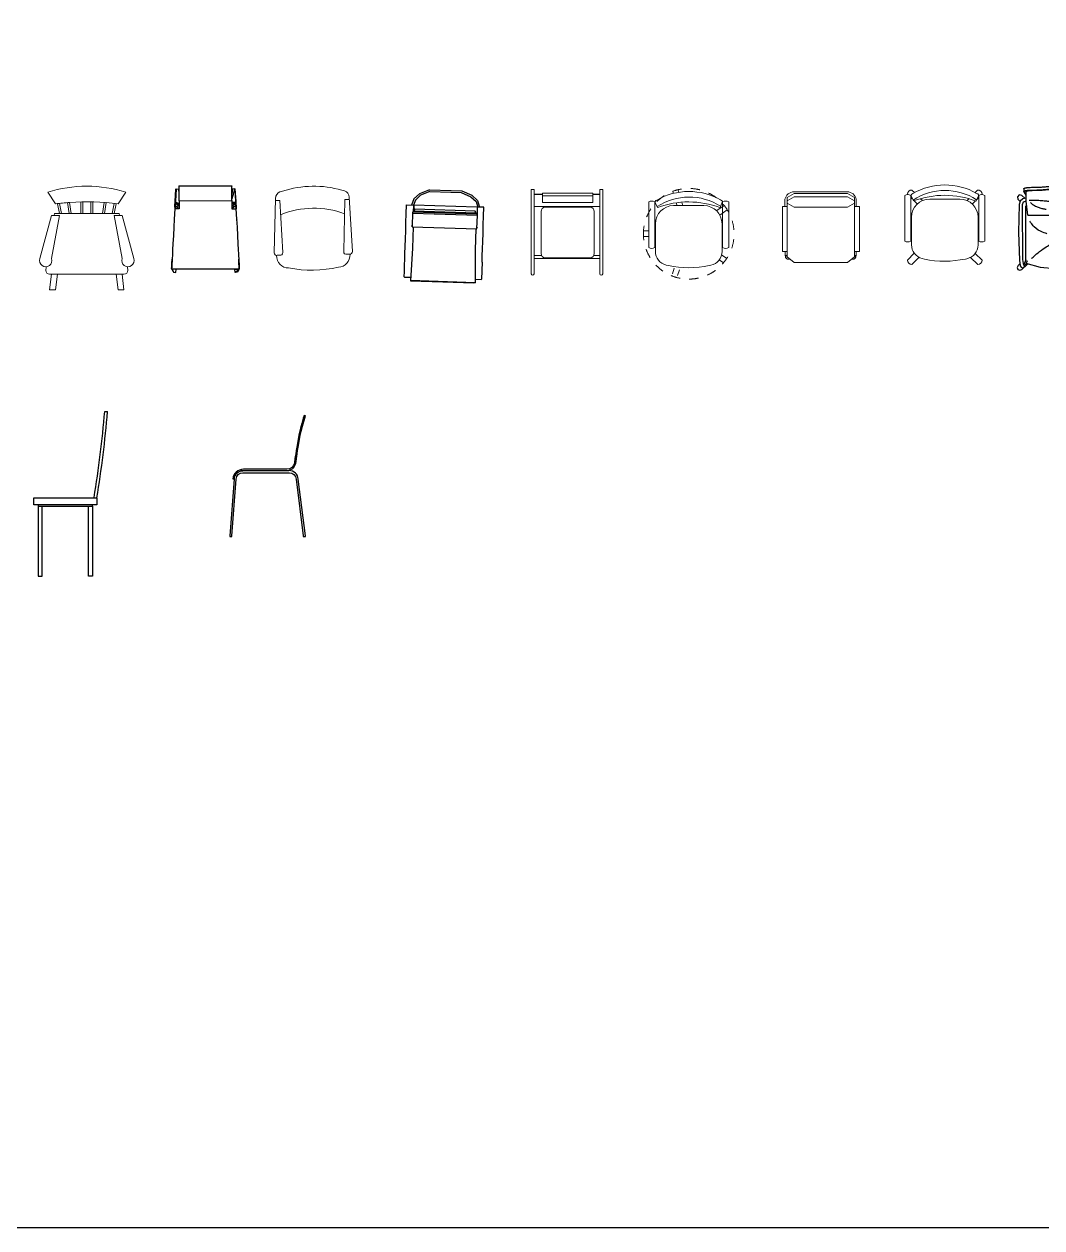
# Model space of a CAD drawing. Header units: millimetres. Extents: x 3103 to 179340, y -10977 to 70536.
# Drawn here: x 150327 to 157594, y 3121 to 11714 of the extents above; entities that cross this region are included whole.
import ezdxf

# ---------------------------------------------------------------- set-up
doc = ezdxf.new("R2010")
doc.units = ezdxf.units.MM
doc.header["$LTSCALE"] = 0.5
doc.linetypes.add('Przerywana', pattern=[266.333, 133, -133.333])
doc.layers.add('MEBEL', color=1, linetype='Continuous')
doc.layers.add('Интерьер - Мебель_Ном_пера__1', color=7, linetype='Continuous', lineweight=13)
doc.layers.add('Интерьер - Мебель_Ном_пера__11', color=171, linetype='Continuous', lineweight=18)

# ---------------------------------------------------------------- blocks, each defined once
blk = doc.blocks.new('indiana visitor_s')
at = {"layer": 'Интерьер - Мебель_Ном_пера__11', "linetype": 'Continuous'}
for p, q in [((-234.545, 265.205), (-216.715, 247.375)), ((234.293, 265.393), (216.478, 247.578)), ((-286, 227.41), (-286, -99)), ((-266.991, 235.891), (-264.389, 233.289)), ((-242.693, 227.41), (-242.693, -99)), ((-242.693, 211.593), (-232.943, 201.843)), ((-223.366, 188.157), (-239.334, 223.952)), ((-235.431, 236.549), (-228.117, 241.037)), ((-219.353, 188.253), (-196.896, 165.796)), ((-172.79, 203.45), (-159.698, 190.358)), ((-107.723, 201.2), (107.723, 201.2)), ((172.41, 203.51), (159.391, 190.491)), ((219.307, 188.207), (196.896, 165.796)), ((223.366, 188.157), (239.652, 224.664)), ((242, 210.9), (226.676, 195.576)), ((235.033, 237.661), (227.517, 241.463)), ((242, 227.41), (242, -99)), ((266.779, 235.679), (264.383, 233.283)), ((285.307, 227.41), (285.307, -99)), ((-237.723, 71.2), (-237.723, -126.474)), ((237.723, 71.2), (237.723, -126.9)), ((-266.821, -235.721), (-217.659, -186.559)), ((-235.721, -266.821), (-184.014, -215.114)), ((-161.918, -223.503), (-145.487, -227.6)), ((158.432, -224.732), (146.774, -227.2)), ((235.687, -266.787), (184.294, -215.394)), ((266.787, -235.687), (217.842, -186.742))]:
    blk.add_line(p, q, dxfattribs=at)
for centre, radius, start, end in [((-235.257, 233.486), 31.727, 88.7139, 175.7843), ((0.071, -156.081), 458.01, 60.2249, 119.8821), ((2.19, -152.731), 414.81, 57.2071, 123.3523), ((235.037, 233.59), 31.811, 3.765407, 91.3396), ((-264.347, 190.473), 42.816, 59.6199, 120.3801), ((-230.202, 228.026), 10, 121.5324, 204.0412), ((-107.723, 71.2), 130, 90, 180), ((-0.085, -404.613), 632.114, 69.3265, 110.5264), ((107.723, 71.2), 130, 0, 90), ((230.519, 228.738), 10, 335.9588, 63.1701), ((263.653, 190.473), 42.816, 59.6199, 120.3801), ((-264.347, -62.189), 42.707, 239.5345, 300.4655), ((-137.723, -126.474), 100, 180, 255.9983), ((137.723, -126.9), 100, 281.9515, 360), ((263.653, -62.189), 42.707, 239.5345, 300.4655), ((-235.371, -235.371), 31.452, 180.6369, 269.3631), ((-0.303, 464.491), 707.155, 258.1526, 282.0043), ((233.895, -233.895), 32.941, 273.1192, 356.8808)]:
    blk.add_arc(centre, radius, start, end, dxfattribs=at)
blk = doc.blocks.new('indiana')
at = {"layer": 'Интерьер - Мебель_Ном_пера__11', "linetype": 'Przerywana'}
for p, q in [((-113.537, 301.441), (-108.757, 286.729)), ((-71.188, 296.155), (-76.218, 311.635)), ((-88.622, 221.27), (-83.842, 206.557)), ((-49.826, 225.541), (-43.607, 206.402)), ((252.146, 202.859), (200.074, 165.026)), ((274.303, 171.718), (222.366, 133.984)), ((-286, 20), (-323, 20)), ((-323, -20), (-286, -20)), ((270.847, -177.118), (234.795, -150.924)), ((248.077, -207.814), (218.273, -186.16))]:
    blk.add_line(p, q, dxfattribs=at)
at = {"layer": 'Интерьер - Мебель_Ном_пера__11', "linetype": 'Continuous'}
for p, q in [((-286, 227.41), (-286, -99)), ((-242.693, 227.41), (-242.693, -99)), ((-223.366, 188.157), (-239.334, 223.952)), ((-235.431, 236.549), (-228.117, 241.037)), ((-107.723, 201.2), (107.723, 201.2)), ((-83.643, 205.946), (-83.638, 205.929)), ((223.366, 188.157), (239.652, 224.664)), ((235.033, 237.661), (227.517, 241.463)), ((242, 227.41), (242, -99)), ((285.307, 227.41), (285.307, -99)), ((-237.723, 71.2), (-237.723, -126.474)), ((237.723, 71.2), (237.723, -126.9)), ((-161.918, -223.503), (-145.487, -227.6)), ((-116.121, -285.19), (-103.308, -245.756)), ((-79.774, -297), (-66.961, -257.566)), ((158.432, -224.732), (146.774, -227.2))]:
    blk.add_line(p, q, dxfattribs=at)
at = {"layer": 'Интерьер - Мебель_Ном_пера__11', "linetype": 'Przerywana'}
blk.add_arc((0, 0), 323.619, 176.4317, 176.3594, dxfattribs=at)
at = {"layer": 'Интерьер - Мебель_Ном_пера__11', "linetype": 'Continuous'}
for centre, radius, start, end in [((0.071, -156.081), 458.01, 60.2249, 119.8821), ((2.19, -152.731), 414.81, 57.2071, 123.3523), ((-264.347, 190.473), 42.816, 59.6199, 120.3801), ((-230.202, 228.026), 10, 121.5324, 204.0412), ((-107.723, 71.2), 130, 90, 180), ((-0.085, -404.613), 632.114, 69.3265, 110.5264), ((107.723, 71.2), 130, 0, 90), ((230.519, 228.738), 10, 335.9588, 63.1701), ((263.653, 190.473), 42.816, 59.6199, 120.3801), ((-264.347, -62.189), 42.707, 239.5345, 300.4655), ((-137.723, -126.474), 100, 180, 255.9983), ((137.723, -126.9), 100, 281.9515, 360), ((263.653, -62.189), 42.707, 239.5345, 300.4655), ((-0.303, 464.491), 707.155, 258.1526, 282.0043)]:
    blk.add_arc(centre, radius, start, end, dxfattribs=at)
blk = doc.blocks.new('deco')
at = {"layer": 'Интерьер - Мебель_Ном_пера__11', "linetype": 'Continuous'}
for p, q in [((-500, 441.647), (-500, 602.246)), ((-480, 602.246), (-500, 602.246)), ((-480, 0), (-480, 602.246)), ((-10, -0.61), (-10, 602.246)), ((-10, 602.246), (10, 602.246)), ((10, -1.027), (10, 602.246)), ((-480, 569.123), (-420, 569.123)), ((-480, 565.108), (-420, 565.108)), ((-420, 509.311), (-420, 575.398)), ((-420, 575.398), (-60, 575.398)), ((-420, 556.007), (-60, 556.007)), ((-60, 575.398), (-60, 509.311)), ((-60, 569.123), (-8.797, 569.123)), ((-60, 565.108), (-8.158, 565.108)), ((-500, 502.876), (-500, 116.06)), ((-500, 366.366), (-500, 441.647)), ((-480, 479.79), (-10, 479.79)), ((-430, 445.873), (-430, 144.185)), ((-60, 509.311), (-420, 509.311)), ((-80, 475.873), (-400, 475.873)), ((-380.093, 479.866), (-380, 479.858)), ((-380, 479.858), (-379.907, 479.866)), ((-100.093, 479.866), (-100, 479.858)), ((-100, 479.858), (-99.907, 479.866)), ((-50, 144.185), (-50, 445.873)), ((-500, 296.104), (-500, 366.366)), ((-500, 230.861), (-500, 296.104)), ((-500, 172.644), (-500, 230.861)), ((-500, 122.457), (-500, 172.644)), ((-500, 79.296), (-500, 122.457)), ((-499.848, 117.292), (-500, 116.06)), ((-500, 116.06), (-499.848, 114.827)), ((-499.732, 117.6), (-499.848, 117.292)), ((-499.848, 114.827), (-499.397, 113.632)), ((-499.397, 113.632), (-499.373, 113.596)), ((-480.948, 110.412), (-9.054, 110.412)), ((-480, 130.487), (-430, 130.487)), ((-400, 114.185), (-80, 114.185)), ((-50, 130.487), (-10, 130.487)), ((-500, 45.168), (-500, 79.296)), ((-500, 21.079), (-500, 45.168)), ((-500, 5.019), (-500, 21.079)), ((-500, 0), (-500, 5.019)), ((-10, 5.019), (-10, 21.079)), ((-10, 0), (-10, 5.019)), ((10, 5.019), (10, 21.079)), ((10, 0), (10, 5.019))]:
    blk.add_line(p, q, dxfattribs=at)
for centre, radius, start, end in [((-400, 445.873), 30, 90, 180), ((-80, 445.873), 30, 360, 90), ((-400, 144.185), 30, 180, 270), ((-80, 144.185), 30, 270, 360), ((-490, -0.037), 10, 180.2141, 359.7859), ((-0.016, -0.037), 10, 180.2141, 359.7859)]:
    blk.add_arc(centre, radius, start, end, dxfattribs=at)
blk = doc.blocks.new('B97')
at = {"layer": 'Интерьер - Мебель_Ном_пера__1', "linetype": 'Continuous'}
for p, q in [((-11.1, 422.2), (-6.3, 432.5)), ((-6.3, 432.5), (0.2, 441.8)), ((0.2, 441.8), (8.2, 449.8)), ((2.1, 423.7), (52.1, 453.8)), ((2.1, 399.9), (52.1, 429.9)), ((8.2, 449.8), (17.5, 456.3)), ((17.5, 456.3), (27.8, 461.1)), ((27.8, 461.1), (38.7, 464)), ((38.7, 464), (50, 465)), ((50, 465), (430, 465)), ((52.1, 453.8), (432.1, 453.8)), ((52.1, 429.9), (432.1, 429.9)), ((430, 465), (441.3, 464)), ((432.1, 453.8), (482.1, 423.7)), ((432.1, 429.9), (482.1, 399.9)), ((441.3, 464), (452.2, 461.1)), ((452.2, 461.1), (462.5, 456.3)), ((462.5, 456.3), (471.8, 449.8)), ((471.8, 449.8), (479.8, 441.8)), ((479.8, 441.8), (486.3, 432.5)), ((486.3, 432.5), (491.1, 422.2)), ((-32.9, 40), (-32.9, 360)), ((2.1, 360), (-32.9, 360)), ((-15, 400), (-14, 411.3)), ((-15, 360), (-15, 400)), ((-14, 411.3), (-11.1, 422.2)), ((2.1, 0), (2.1, 423.7)), ((52.1, 354.7), (2.1, 384.8)), ((432.1, 354.7), (52.1, 354.7)), ((482.1, 384.8), (432.1, 354.7)), ((482.1, 0), (482.1, 423.7)), ((517.1, 360), (482.1, 360)), ((491.1, 422.2), (494, 411.3)), ((494, 411.3), (495, 400)), ((495, 400), (495, 360)), ((517.1, 40), (517.1, 360)), ((2.1, 40), (-32.9, 40)), ((-13.4, 32), (-13.5, 40)), ((-13, 23.7), (-13.4, 32)), ((-12.6, 16.2), (-13, 23.7)), ((-12, 9.7), (-12.6, 16.2)), ((-11.3, 4.4), (-12, 9.7)), ((-10.6, 0.6), (-11.3, 4.4)), ((-10, -1.8), (-10.6, 0.6)), ((-9.1, 2.6), (-9.3, 0)), ((-9.3, 0), (-9.1, -2.6)), ((-8.4, 5.1), (-9.1, 2.6)), ((-7.3, 7.5), (-8.4, 5.1)), ((-5.8, 9.6), (-7.3, 7.5)), ((-3.9, 11.5), (-5.8, 9.6)), ((-1.8, 13), (-3.9, 11.5)), ((0.6, 14.1), (-1.8, 13)), ((2.1, 14.5), (0.6, 14.1)), ((482.1, 0), (432.1, -40)), ((517.1, 40), (482.1, 40)), ((483.1, 13), (482.1, 13.5)), ((485.2, 11.5), (483.1, 13)), ((487.1, 9.6), (485.2, 11.5)), ((488.6, 7.5), (487.1, 9.6)), ((489.7, 5.1), (488.6, 7.5)), ((490.4, 2.6), (489.7, 5.1)), ((490.6, 0), (490.4, 2.6)), ((490.4, -2.6), (490.6, 0)), ((491.3, -1.8), (491.9, 0.6)), ((492.7, 4.4), (491.9, 0.6)), ((493.3, 9.7), (492.7, 4.4)), ((493.9, 16.2), (493.3, 9.7)), ((494.3, 23.7), (493.9, 16.2)), ((494.7, 32), (494.3, 23.7)), ((494.9, 40), (494.7, 32)), ((-9.2, -4.3), (-10, -1.8)), ((-8.1, -6.6), (-9.2, -4.3)), ((-9.1, -2.6), (-8.4, -5.1)), ((-8.4, -5.1), (-7.3, -7.5)), ((-6.7, -8.7), (-8.1, -6.6)), ((-7.3, -7.5), (-5.8, -9.6)), ((-6.7, -8.7), (-3.9, -11.5)), ((-3.9, -11.5), (-1.8, -13)), ((-1.8, -13), (0.6, -14.1)), ((0.6, -14.1), (3.1, -14.8)), ((2.1, 0), (52.1, -40)), ((3.1, -14.8), (5.7, -15)), ((5.7, -15), (20.9, -15)), ((52.1, -40), (432.1, -40)), ((463.4, -15), (475.6, -15)), ((475.6, -15), (478.2, -14.8)), ((478.2, -14.8), (480.8, -14.1)), ((480.8, -14.1), (483.1, -13)), ((483.1, -13), (485.2, -11.5)), ((488, -8.7), (485.2, -11.5)), ((487.1, -9.6), (488.6, -7.5)), ((488, -8.7), (489.5, -6.6)), ((488.6, -7.5), (489.7, -5.1)), ((489.5, -6.6), (490.5, -4.3)), ((489.7, -5.1), (490.4, -2.6)), ((491.3, -1.8), (490.5, -4.3))]:
    blk.add_line(p, q, dxfattribs=at)
blk = doc.blocks.new('m_62')
for p, q in [((-25.478005, 1.160455), (-23.761814, 3.658938)), ((-20.299363, 4.335547), (-24.12368, -12.513614)), ((-23.761814, 3.658938), (-21.992796, 4.925037)), ((-23.394215, 3.299642), (-21.807545, 4.445815)), ((-19.303566, 3.727436), (-22.972339, -12.436414)), ((-22.53794, -12.780619), (-18.763256, 3.849864)), ((-22.488576, -12.790489), (-18.709033, 3.861404)), ((-18.332082, 4.170895), (-22.277712, -13.212705)), ((-18.446558, 3.80168), (-22.226101, -12.850213)), ((-22.015237, -13.272428), (-18.069631, 4.111195)), ((-21.992796, 4.925037), (-20.127004, 5.137825)), ((-21.807545, 4.445815), (-20.244825, 4.618788)), ((-20.276588, 4.478812), (-20.308619, 4.337645)), ((-20.308619, 4.337645), (-20.286768, 4.332662)), ((-19.903665, 6.121826), (-20.276588, 4.478812)), ((-20.106518, 4.463124), (-18.4511, 4.086495)), ((-19.871604, 6.262994), (-19.903665, 6.121826)), ((-17.497611, 5.722857), (-19.871604, 6.262994)), ((-18.763256, 3.849864), (-19.303566, 3.727436)), ((-18.763256, 3.849864), (-18.714183, 3.838706)), ((-18.709033, 3.861404), (-18.446558, 3.80168)), ((-18.446558, 3.80168), (-18.417382, 3.795052)), ((-18.069631, 4.111195), (-18.332082, 4.170895)), ((-14.432376, 3.283644), (-18.069631, 4.111195)), ((-15.167945, 5.192828), (-17.497611, 5.722857)), ((-12.908619, 4.678774), (-15.167945, 5.192828)), ((-14.860838, 3.381109), (-14.804202, 3.368235)), ((-10.745632, 4.186654), (-12.908619, 4.678774)), ((-8.720141, 3.725815), (-10.745632, 4.186654)), ((-6.869214, 3.304696), (-8.720141, 3.725815)), ((-26.133573, -1.707077), (-25.478005, 1.160455)), ((-25.632298, -1.821136), (-25.007057, 0.954247)), ((-25.007057, 0.954247), (-23.394215, 3.299642)), ((-18.378001, -14.099979), (-14.432376, 3.283644)), ((-14.493459, 3.014588), (-8.815014, 1.722646)), ((-8.815014, 1.722646), (0, 0)), ((-5.212718, 2.927804), (-6.869214, 3.304696)), ((-5.212718, 2.927804), (-0.590282, 1.876116)), ((0, 0), (-3.94563, -17.383623)), ((-0.478708, 1.702285), (-0.822609, 0.187159)), ((-0.590282, 1.876116), (-0.478708, 1.702285)), ((0.022948, -0.005221), (0, 0)), ((-27.44075, -7.490015), (-26.133573, -1.707077)), ((-26.924434, -7.513949), (-25.632298, -1.821136)), ((-3.922683, -17.388844), (0.022948, -0.005221)), ((-0.059813, -0.38166), (-3.839355, -17.033577)), ((-3.816384, -17.038798), (-0.036841, -0.386882)), ((-0.036841, -0.386882), (-0.062352, -0.381064)), ((-0.062352, -0.381064), (-0.059813, -0.38166)), ((-0.059813, -0.38166), (-0.036841, -0.386882)), ((-27.44075, -7.490015), (-26.906567, -10.384226)), ((-26.926857, -7.500863), (-26.427173, -10.199451)), ((-26.906567, -10.384226), (-25.77998, -12.193441)), ((-26.427173, -10.199451), (-25.421047, -11.826253)), ((-25.77998, -12.193441), (-24.261331, -13.088727)), ((-25.421047, -11.826253), (-24.144363, -12.573433)), ((-24.571365, -14.454651), (-24.134349, -12.529325)), ((-24.134349, -12.529325), (-22.221386, -12.964559)), ((-24.12368, -12.513614), (-22.31909, -12.924194)), ((-22.31909, -12.924194), (-23.991429, -12.543702)), ((-23.991429, -12.543702), (-23.298096, -12.70144)), ((-22.972339, -12.436414), (-22.53794, -12.780619)), ((-22.53794, -12.780619), (-22.197365, -12.858128)), ((-22.488576, -12.790489), (-22.226101, -12.850213)), ((-22.197365, -12.856865), (-22.488576, -12.790489)), ((-22.277712, -13.212705), (-18.378001, -14.099979)), ((-22.226101, -12.850213), (-22.197365, -12.856865)), ((-22.197365, -14.994788), (-24.571365, -14.454651)), ((-19.8677, -15.524816), (-22.197365, -14.994788)), ((-17.60835, -16.038871), (-19.8677, -15.524816)), ((-18.378001, -14.099979), (-18.788427, -14.006591)), ((-18.321681, -13.851809), (-12.642336, -15.143967)), ((-15.445387, -16.530991), (-17.60835, -16.038871)), ((-12.642336, -15.143967), (-3.922683, -17.388844)), ((-13.419896, -16.99183), (-15.445387, -16.530991)), ((-11.568945, -17.412949), (-13.419896, -16.99183)), ((-9.912449, -17.789841), (-11.568945, -17.412949)), ((-8.470291, -18.117976), (-9.912449, -17.789841)), ((-7.270682, -18.390894), (-8.470291, -18.117976)), ((-6.334716, -18.603849), (-7.270682, -18.390894)), ((-5.671483, -18.754721), (-6.334716, -18.603849)), ((-5.290013, -18.841529), (-5.671483, -18.754721)), ((-5.114382, -18.733025), (-5.290013, -18.841529)), ((-4.765749, -17.197013), (-5.114382, -18.733025)), ((-3.841918, -17.032981), (-3.816384, -17.038798))]:
    blk.add_line(p, q)
blk = doc.blocks.new('m_78')
for p, q in [((-73.979092, -23.551708), (-73.961783, 23.571924)), ((-73.961783, 23.571924), (-73.695374, 23.646924)), ((-73.542071, 23.909619), (-73.745394, 23.632861)), ((-73.695374, 23.646924), (-73.712778, -23.626709)), ((-60.972548, 23.646924), (-73.695374, 23.646924)), ((-71.395779, 26.245654), (-59.998512, 27.070556)), ((-71.395779, 26.245654), (-60.419607, 26.714404)), ((-70.930767, 26.46626), (-71.395779, 26.245654)), ((-71.395779, 26.245654), (-71.201706, 24.031494)), ((-71.395779, 26.245654), (-62.303496, 23.646924)), ((-71.201706, 24.031494), (-66.886091, 23.646924)), ((-59.998512, 27.070556), (-70.930767, 26.46626)), ((-60.78248, -23.626709), (-60.972548, 23.646924)), ((-60.972548, 23.568505), (-59.082222, 23.569092)), ((-60.972548, 23.566357), (-60.948801, 23.566357)), ((-60.948801, 23.566357), (-56.070519, 23.568213)), ((-60.419607, 26.714404), (-59.966612, 26.737256)), ((-59.063912, 27.118212), (-59.998512, 27.070556)), ((-59.998512, 27.070556), (-59.572888, 27.089794)), ((-59.966612, 26.737256), (-59.319353, 26.771143)), ((-59.572888, 27.089794), (-58.979654, 27.120947)), ((-58.08444, 26.835303), (-59.319353, 26.771143)), ((-59.319353, 26.771143), (-59.151173, 23.569092)), ((-59.319353, 26.771143), (-58.048678, 23.569677)), ((-59.082222, 23.569092), (-57.57308, 23.56997)), ((-58.537483, 27.145557), (-59.063912, 27.118212)), ((-58.979654, 27.120947), (-57.862854, 27.179444)), ((-57.56712, 27.196923), (-58.537483, 27.145557)), ((-57.862854, 27.179444), (-58.08444, 26.835303)), ((-56.192207, 26.934229), (-58.08444, 26.835303)), ((-58.08444, 26.835303), (-57.912874, 23.569775)), ((-58.08444, 26.835303), (-56.172514, 23.569287)), ((-57.862854, 27.179444), (-56.089687, 27.273779)), ((-55.940437, 27.281982), (-57.56712, 27.196923)), ((-56.192207, 26.934229), (-53.597927, 27.071728)), ((-56.016779, 23.569287), (-56.192207, 26.934229)), ((-56.192207, 26.934229), (-53.556299, 23.699072)), ((-56.089687, 27.273779), (-53.485203, 27.410791)), ((-56.070519, 23.568213), (-53.554726, 23.570849)), ((-54.802752, 27.34165), (-55.940437, 27.281982)), ((-53.599692, 27.230908), (-44.156933, 27.86626)), ((-53.599692, 27.230908), (-44.1679, 27.86538)), ((-53.554726, 23.570849), (-53.599692, 27.230908)), ((-53.485203, 27.410791), (-53.50132, 27.237548)), ((-53.485203, 27.410791), (-53.423929, 27.414014)), ((-44.1679, 27.86538), (-37.039375, 28.240771)), ((-44.156933, 27.86626), (-43.429041, 27.904248)), ((-37.039375, 28.240771), (-29.778147, 28.620752)), ((-29.778147, 28.620752), (-22.312784, 29.012646)), ((-22.312784, 29.012646), (-17.381334, 29.270947)), ((-22.312784, 29.012646), (-17.397738, 29.269971)), ((-17.397738, 29.269971), (-12.739134, 29.515283)), ((-17.381334, 29.270947), (-17.133904, 29.283838)), ((-12.739134, 29.515283), (-3.083992, 30.020752)), ((-4.881048, 29.926416), (-8.516264, 29.736084)), ((-2.005673, 30.075732), (-4.881048, 29.926416)), ((-3.083992, 30.020752), (-1.644039, 30.096826)), ((-0.217867, 30.170947), (-2.005673, 30.075732)), ((-1.644039, 30.096826), (-0.217867, 30.170947)), ((-0.303841, 30.200244), (-0.255919, 30.168994)), ((-0.240612, 30.169775), (-0.303841, 30.200244)), ((-0.217867, 30.170947), (0.217867, 30.19292)), ((0.217867, -30.170947), (-0.217867, 30.170947)), ((0.217867, 30.19292), (0.217867, -30.170947)), ((0.217867, 29.948779), (1.969099, 29.104541)), ((0.217867, 29.870947), (3.093386, 28.612549)), ((0.217867, 29.835888), (3.283787, 26.39751)), ((0.35615, 26.233642), (0.217867, 28.903564)), ((0.217867, 26.226416), (0.35615, 26.233642)), ((3.283787, 26.39751), (0.35615, 26.233642)), ((3.093386, 28.612549), (3.283787, 26.39751)), ((-73.712778, -23.626709), (-73.979092, -23.551708)), ((-73.712778, -23.626709), (-60.78248, -23.626709)), ((-71.394777, -26.218992), (-71.200657, -24.00493)), ((-71.394777, -26.218992), (-60.419607, -26.687842)), ((-70.930767, -26.439601), (-71.394777, -26.218992)), ((-71.200657, -24.00493), (-66.956711, -23.626709)), ((-59.998512, -27.04302), (-70.930767, -26.439601)), ((-61.798334, -23.626709), (-60.78248, -23.626709)), ((-60.78248, -23.554349), (-58.689547, -23.554349)), ((-60.78248, -23.558938), (-59.122515, -23.558938)), ((-60.419607, -26.687842), (-59.965563, -26.710695)), ((-59.453821, -27.072411), (-59.998512, -27.04302)), ((-59.965563, -26.710695), (-59.319353, -26.745462)), ((-58.979654, -27.094388), (-59.571123, -27.063232)), ((-59.062147, -27.09155), (-59.453821, -27.072411)), ((-58.05378, -23.558253), (-59.319353, -26.745462)), ((-59.319353, -26.745462), (-58.979654, -27.094388)), ((-59.319353, -26.745462), (-58.083439, -26.808643)), ((-59.122515, -23.558938), (-57.548094, -23.557961)), ((-58.537483, -27.118116), (-59.062147, -27.09155)), ((-58.979654, -27.094388), (-57.862854, -27.152979)), ((-58.689547, -23.554349), (-56.092453, -23.553466)), ((-57.565355, -27.169382), (-58.537483, -27.118116)), ((-56.179714, -23.555028), (-58.083439, -26.808643)), ((-58.083439, -26.808643), (-57.912874, -23.558253)), ((-58.083439, -26.808643), (-56.192207, -26.907569)), ((-57.862854, -27.152979), (-56.088638, -27.246338)), ((-55.940437, -27.254539), (-57.565355, -27.169382)), ((-56.192207, -26.907569), (-56.016779, -23.554641)), ((-53.561688, -23.680228), (-56.192207, -26.907569)), ((-56.192207, -26.907569), (-53.597927, -27.045947)), ((-56.092453, -23.553466), (-53.560305, -23.550731)), ((-56.088638, -27.246338), (-53.485203, -27.38462)), ((-55.052471, -27.301317), (-55.940437, -27.254539)), ((-53.560305, -23.550731), (-53.599692, -27.20884)), ((-53.599692, -27.20884), (-44.1679, -27.843308)), ((-53.599692, -27.20884), (-44.156933, -27.844286)), ((-53.485203, -27.38462), (-53.500033, -27.215576)), ((-53.485203, -27.38462), (-53.42288, -27.387356)), ((-44.1679, -27.843308), (-37.039375, -28.218799)), ((-44.156933, -27.844286), (-43.252802, -27.891552)), ((-37.039375, -28.218799), (-29.778147, -28.598779)), ((-29.778147, -28.598779), (-22.312784, -28.990674)), ((-22.312784, -28.990674), (-17.397738, -29.247999)), ((-22.312784, -28.990674), (-17.381334, -29.248875)), ((-17.397738, -29.247999), (-12.739134, -29.493409)), ((-17.381334, -29.248875), (-17.350578, -29.250443)), ((-12.739134, -29.493409), (-8.516264, -29.714012)), ((-8.516264, -29.714012), (-3.083992, -29.998779)), ((-4.881048, -29.904544), (-8.516264, -29.714012)), ((-2.005673, -30.053758), (-4.881048, -29.904544)), ((-3.083992, -29.998779), (-1.245785, -30.095851)), ((-0.217867, -30.148977), (-2.005673, -30.053758)), ((-1.245785, -30.095851), (-0.217867, -30.148977)), ((-0.303841, -30.172801), (-0.263119, -30.146628)), ((-0.250101, -30.147314), (-0.303841, -30.172801)), ((-0.217867, -30.148977), (0.217867, -30.170947)), ((0.217867, -26.19878), (0.357199, -26.206201)), ((0.357199, -26.206201), (0.217867, -28.880125)), ((0.217867, -29.84175), (3.093386, -28.584128)), ((0.217867, -29.921531), (1.98636, -29.068601)), ((3.283787, -26.36919), (0.357199, -26.206201)), ((3.093386, -28.584128), (3.283787, -26.36919))]:
    blk.add_line(p, q)
blk = doc.blocks.new('m_06')
at = {"lineweight": 0}
for p, q in [((-172.6, 525.1), (-185.1, 512.2)), ((123.4, 247.2), (-143.6, 527.5)), ((90.3, 236.1), (-186.6, 483.1)), ((91.9, 236.1), (114, 258.8)), ((124.8, 174.2), (133.5, 191.8)), ((-243, -131.4), (-531.9, 126.4)), ((-530.4, 155.4), (-517.9, 168.3)), ((-233, -97.9), (-488.9, 170.8)), ((-233, -99.5), (-252, -119.2)), ((-170.1, -130.4), (-187.4, -139.6))]:
    blk.add_line(p, q, dxfattribs=at)
for centre, major_axis, start_param, end_param in [((321.4, -311.1), (751.8, -727.7), 2.954833, 3.328352), ((-226.8, 468.2), (-66.2, 64.1), -1.558304, 0.006186), ((-156.2, 515.4), (-13.7, 13.3), -1.602721, 0.253341), ((-174.8, 496.1), (13.7, -13.3), 2.888252, 4.744314), ((-475.3, 211.5), (-66.2, 64.1), -0.006186, 1.558304), ((-652.3, 631.7), (-539.5, 522.2), 2.803241, 3.479568), ((-501.5, 158.6), (13.7, -13.3), 1.538871, 3.394933), ((-620.7, 600.9), (620.7, -600.9), -0.270966, 0.270966), ((91, 237), (-0.897, 0.868), 1.615134, 3.141593), ((90.1, 215.8), (-35.9, 34.7), -2.855011, -1.615134), ((-520.2, 139.4), (13.7, -13.3), 2.888252, 4.744314), ((-212.8, -97), (-35.9, 34.7), 1.615134, 2.855011), ((-233.9, -98.7), (-0.897, 0.868), 3.141593, 4.668051)]:
    blk.add_ellipse(centre, major_axis=major_axis, ratio=0.916667, start_param=start_param, end_param=end_param, dxfattribs=at)
blk = doc.blocks.new('m_07')
at = {"lineweight": 0}
for p, q in [((-223.5, -125.7), (-279.4, -41.9)), ((223.5, -125.7), (279.4, -41.9)), ((-209.6, -125.7), (-195.6, -195.6)), ((-181.6, -195.6), (-196.2, -123.8)), ((-125.7, -195.6), (-138.8, -117.3)), ((-111.8, -195.6), (-123.1, -116.3)), ((-41.9, -113.2), (-41.9, -195.6)), ((-27.9, -195.6), (-27.9, -113.2)), ((27.9, -195.6), (27.9, -113.1)), ((41.9, -113.2), (41.9, -195.6)), ((111.8, -195.6), (123, -117)), ((125.7, -195.6), (138.8, -117.2)), ((181.6, -195.6), (195.6, -123.1)), ((209.5, -125.7), (195.6, -195.6)), ((-251.5, -209.6), (-335.3, -516.9)), ((-195.6, -209.6), (-251.5, -209.6)), ((-251.5, -516.9), (-195.6, -209.6)), ((-230.1, -195.6), (-232.2, -209)), ((-230, -195.6), (230.2, -195.6)), ((195.6, -209.6), (251.5, -209.6)), ((251.5, -516.9), (195.6, -209.6)), ((232.2, -209.2), (230.1, -195.6)), ((251.5, -209.6), (335.3, -516.9)), ((-289.6, -576.8), (-293.4, -600.7)), ((293.4, -600.7), (289.4, -575.2)), ((-251.5, -628.6), (-265.4, -740.4)), ((0, -628.6), (-265.4, -628.6)), ((-223.5, -740.4), (-209.6, -628.6)), ((0, -628.6), (265.4, -628.6)), ((223.5, -740.4), (209.5, -628.6)), ((251.5, -628.6), (265.4, -740.4)), ((-265.4, -740.4), (-223.5, -740.4)), ((265.4, -740.4), (223.5, -740.4))]:
    blk.add_line(p, q, dxfattribs=at)
for centre, radius, start, end in [((0, -952.3), 952.3, 72.93847, 107.0615), ((0, -1906.9), 1795.1, 93.92211, 97.15267), ((0, -1906.9), 1795.1, 82.84733, 93.92211), ((-293.4, -530.9), 44.2, 161.5651, 18.43495), ((-265.4, -600.7), 27.9, 180, 270), ((293.4, -530.9), 44.2, 161.5651, 18.43495), ((265.4, -600.7), 27.9, 270, 0)]:
    blk.add_arc(centre, radius, start, end, dxfattribs=at)
blk = doc.blocks.new('kr8')
at = {"layer": 'MEBEL'}
for p, q in [((-4.4, 0), (-14.7, 0)), ((-227, -86.2), (-247.5, -65.9)), ((-232.5, -17.6), (-232.5, -37.2)), ((-216.9, -64.2), (-231.8, -39.1)), ((-229.1, -44.1), (-229.2, -43.9)), ((-216.9, -106.6), (-216.9, -39.1)), ((-14.3, -22), (-4.7, -22)), ((210.5, -39.1), (194.6, -64.4)), ((194.6, -39.8), (194.6, -107)), ((206.6, -86.2), (227.2, -65.9)), ((210.5, -19.6), (210.5, -39.1)), ((-276.4, -93.1), (-260, -109)), ((-245, -132.7), (-243.4, -524.2)), ((-218.1, -524.3), (-218.1, -140.9)), ((-204.7, -207.1), (-216.9, -106.6)), ((194.6, -107.3), (185.5, -207.1)), ((197.7, -524.3), (197.7, -140.9)), ((223, -524.2), (224.6, -132.7)), ((256, -93.1), (239.7, -109)), ((-204.7, -207.1), (185.5, -207.1)), ((153.4, -248.6), (64.7, -327)), ((-274.3, -565.9), (-261.9, -553.6)), ((-264.8, -527.8), (-258.3, -567.3)), ((-258.7, -567.4), (-252.8, -578.6)), ((-247.4, -595.6), (-230.8, -579)), ((-243.2, -523.7), (-235, -566.6)), ((-218.1, -524.3), (-235, -566.6)), ((-230.8, -579), (-223.3, -566.1)), ((-227, -575.2), (-205.8, -554.1)), ((-210.2, -532.1), (-223.6, -566)), ((206.6, -575.2), (184.9, -553.6)), ((203.2, -566), (189.8, -532.1)), ((214.6, -566.6), (197.7, -524.3)), ((202.9, -566.1), (210.5, -579)), ((225.6, -594.1), (210.5, -579)), ((214.6, -566.6), (222.9, -523.7)), ((232.4, -578.6), (238.3, -567.4)), ((238, -567.3), (244.4, -527.8)), ((254, -565.9), (241.4, -553.4))]:
    blk.add_line(p, q, dxfattribs=at)
for points in [[(-232.5, -17.6), (-232.2, -16.3), (-231.3, -15.3), (-230, -14.4), (-228.3, -13.6), (-226.2, -12.9), (-224, -12.4), (-221.7, -11.9), (-219.3, -11.5), (-218.3, -11.3), (-217.2, -11.1), (-216.1, -10.9), (-215, -10.7), (-213.9, -10.5), (-212.9, -10.3), (-211.8, -10.2), (-210.7, -10), (-209.1, -9.9), (-207.5, -9.7), (-205.9, -9.5), (-204.3, -9.3), (-202.7, -9.2), (-201.1, -9), (-199.4, -8.9), (-197.8, -8.8), (-188.2, -8.2), (-178.6, -7.9), (-169, -7.7), (-159.4, -7.6), (-149.8, -7.5), (-140.1, -7.4), (-130.5, -7.2), (-120.9, -6.8), (-114, -6.4), (-107, -5.9), (-100.1, -5.4), (-93.2, -4.7), (-86.3, -4.1), (-79.4, -3.4), (-72.5, -2.8), (-65.5, -2.2), (-49.2, -1.1), (-32.8, -0.4), (-16.4, 0), (0, 0), (16.4, -0.3), (32.8, -1), (49.2, -2.1), (65.5, -3.4), (70.6, -3.9), (75.7, -4.3), (80.7, -4.8), (85.8, -5.3), (90.9, -5.8), (96, -6.2), (101, -6.7), (106.1, -7), (113.5, -7.5), (120.8, -7.8), (128.2, -8.1), (135.5, -8.2), (142.9, -8.3), (150.3, -8.3), (157.6, -8.3), (165, -8.4), (169.7, -8.4), (174.3, -8.5), (179, -8.6), (183.6, -8.9), (188.2, -9.4), (192.8, -10.1), (197.3, -11.1), (201.8, -12.4), (203.3, -12.9), (204.8, -13.5), (206.2, -14.2), (207.5, -15), (208.7, -15.9), (209.6, -17), (210.2, -18.2), (210.5, -19.6)], [(-247.5, -65.9), (-265.7, -62.2), (-279.1, -74.9), (-276.4, -93.1)], [(-216.9, -85.8), (-241.1, -90.8), (-259.2, -107.6), (-265.9, -131.2)], [(-231.8, -39.1), (-232.5, -37.4), (-232.2, -35.9), (-231.1, -34.7), (-229.4, -33.7), (-227.2, -32.9), (-224.7, -32.2), (-222, -31.6), (-219.3, -31.1), (-218.3, -30.9), (-217.2, -30.7), (-216.1, -30.5), (-215, -30.3), (-213.9, -30.2), (-212.9, -30), (-211.8, -29.8), (-210.7, -29.7), (-209.1, -29.5), (-207.5, -29.3), (-205.9, -29.1), (-204.3, -29), (-202.7, -28.8), (-201.1, -28.7), (-199.4, -28.5), (-197.8, -28.4), (-188.2, -27.8), (-178.6, -27.5), (-169, -27.3), (-159.4, -27.2), (-149.8, -27.1), (-140.1, -27), (-130.5, -26.8), (-120.9, -26.5), (-114, -26.1), (-107, -25.6), (-100.1, -25), (-93.2, -24.4), (-86.3, -23.7), (-79.4, -23), (-72.5, -22.4), (-65.5, -21.8), (-49.2, -20.7), (-32.8, -20), (-16.4, -19.6), (0, -19.6), (16.4, -20), (32.8, -20.7), (49.2, -21.7), (65.5, -23), (70.6, -23.5), (75.7, -24), (80.7, -24.5), (85.8, -25), (90.9, -25.4), (96, -25.9), (101, -26.3), (106.1, -26.7), (113.5, -27.2), (120.8, -27.5), (128.2, -27.7), (135.5, -27.9), (142.9, -27.9), (150.3, -28), (157.6, -28), (165, -28), (169.7, -28), (174.3, -28.1), (179, -28.3), (183.6, -28.6), (188.2, -29.1), (192.8, -29.8), (197.3, -30.8), (201.8, -32.1), (203.3, -32.6), (204.7, -33.2), (206.2, -33.8), (207.5, -34.6), (208.6, -35.5), (209.5, -36.5), (210.1, -37.7), (210.5, -39.1)], [(-216.9, -39.1), (-217, -38.9), (-217, -38.7), (-217, -38.6), (-216.9, -38.4), (-216.9, -38.2), (-216.8, -38), (-216.8, -37.8), (-216.7, -37.6), (-216.4, -37.1), (-216, -36.6), (-215.5, -36.2), (-215, -35.9), (-214.5, -35.6), (-213.9, -35.3), (-213.3, -35.1), (-212.7, -34.8), (-208, -33.4), (-203.2, -32.2), (-198.3, -31.3), (-193.4, -30.7), (-188.4, -30.2), (-183.4, -29.8), (-178.5, -29.6), (-173.5, -29.4), (-167.5, -29.2), (-161.6, -29.1), (-155.6, -29), (-149.6, -28.9), (-143.7, -28.9), (-137.7, -28.8), (-131.8, -28.7), (-125.8, -28.5), (-117.7, -28.1), (-109.7, -27.7), (-101.6, -27.1), (-93.6, -26.4), (-85.5, -25.8), (-77.5, -25.1), (-69.5, -24.4), (-61.4, -23.8), (-50.2, -23.1), (-39, -22.6), (-27.8, -22.2), (-16.6, -22), (-5.4, -22), (5.9, -22.2), (17.1, -22.6), (28.3, -23.2), (36.4, -23.8), (44.6, -24.4), (52.7, -25.1), (60.9, -25.9), (69, -26.6), (77.2, -27.2), (85.3, -27.7), (93.5, -28.1), (101.4, -28.4), (109.3, -28.5), (117.3, -28.6), (125.2, -28.7), (133.2, -28.8), (141.1, -29), (149, -29.3), (156.9, -29.9), (160.4, -30.1), (163.8, -30.5), (167.3, -30.9), (170.7, -31.3), (174.1, -31.9), (177.5, -32.4), (180.9, -33.1), (184.3, -33.8), (185.5, -34.1), (186.8, -34.4), (188, -34.8), (189.2, -35.2), (190.3, -35.7), (191.4, -36.3), (192.5, -36.9), (193.5, -37.7), (193.6, -37.9), (193.8, -38.1), (193.9, -38.2), (194.1, -38.4), (194.2, -38.6), (194.3, -38.7), (194.4, -38.9), (194.5, -39.1)], [(256, -93.1), (258.7, -74.9), (245.3, -62.2), (227.2, -65.9)], [(-265.9, -131.2), (-270.6, -329.5), (-264.8, -527.8)], [(-216.9, -106.6), (-237.1, -113.1), (-245, -132.7)], [(-194.2, -100.6), (-193.5, -100.5), (-191.8, -100.4), (-189, -100.3), (-185.4, -100.1), (-181.2, -99.9), (-176.4, -99.7), (-171.4, -99.6), (-166.1, -99.5), (-156.4, -99.5), (-146.7, -99.6), (-137, -100), (-127.2, -100.5), (-117.5, -101.1), (-107.8, -101.9), (-98.1, -102.8), (-88.5, -103.8), (-80.3, -104.7), (-72, -105.5), (-63.8, -106.1), (-55.7, -106.3), (-47.6, -105.9), (-39.8, -104.7), (-32.2, -102.6), (-24.8, -99.5), (-23.2, -98.6), (-21.6, -97.6), (-20.1, -96.7), (-18.8, -95.9), (-17.7, -95.2), (-16.9, -94.6), (-16.4, -94.2), (-16.2, -94.1)], [(-186.6, -116.7), (-185.9, -117.3), (-183.7, -119.2), (-180.3, -122.1), (-175.7, -125.6), (-170.3, -129.7), (-164.1, -134), (-157.2, -138.3), (-149.9, -142.4), (-143.8, -145.4), (-137.6, -148.2), (-131.2, -150.6), (-124.7, -152.8), (-118.2, -154.8), (-111.5, -156.5), (-104.9, -158.1), (-98.2, -159.6), (-93.6, -160.5), (-89.1, -161.3), (-84.9, -162.1), (-81.1, -162.7), (-78, -163.2), (-75.5, -163.6), (-73.9, -163.8), (-73.4, -163.9)], [(34.5, -109.1), (34.1, -109.7), (32.9, -111.2), (31.1, -113.6), (28.9, -116.8), (26.5, -120.6), (24, -125), (21.6, -129.8), (19.4, -134.9), (18.4, -137.6), (17.5, -140.3), (16.8, -142.9), (16.2, -145.2), (15.7, -147.1), (15.4, -148.6), (15.1, -149.6), (15.1, -149.9)], [(155.3, -125.2), (153.7, -125.8), (149, -127.4), (141.9, -129.8), (132.5, -132.8), (121.4, -136.3), (109, -140.1), (95.7, -144), (81.9, -147.8), (74.7, -149.7), (67.7, -151.5), (61.2, -153.1), (55.3, -154.6), (50.3, -155.8), (46.5, -156.7), (44, -157.2), (43.1, -157.4)], [(139.1, -97.3), (138.4, -97.1), (136.5, -96.4), (133.4, -95.3), (129.5, -94), (124.8, -92.6), (119.5, -91.2), (113.8, -89.9), (107.8, -88.7), (96.2, -87.4), (84.9, -87.1), (74.4, -87.6), (64.9, -88.5), (56.9, -89.6), (50.7, -90.8), (46.7, -91.6), (45.3, -92)], [(245.5, -130), (238, -106.3), (219.2, -90), (194.6, -85.9)], [(224.6, -132.7), (220.9, -118.2), (209.5, -108.4), (194.6, -107)], [(244.5, -527.8), (250.3, -329.5), (245.5, -131.2)], [(-69.3, -338.8), (-71.7, -338.2), (-78.3, -336.3), (-88.3, -333), (-100.9, -328.1), (-115.1, -321.5), (-130.3, -313), (-145.5, -302.4), (-159.9, -289.7), (-166.2, -283), (-171.9, -276.2), (-176.9, -269.6), (-181.2, -263.6), (-184.7, -258.3), (-187.3, -254.2), (-188.9, -251.5), (-189.5, -250.5)], [(-177.7, -515.3), (-176.4, -514.1), (-172.9, -510.8), (-167.5, -505.8), (-160.3, -499.4), (-151.7, -491.9), (-142, -483.6), (-131.5, -475), (-120.5, -466.2), (-108.1, -456.9), (-95.8, -448.1), (-84.2, -440.1), (-73.6, -433.1), (-64.7, -427.3), (-57.7, -422.9), (-53.2, -420.2), (-51.6, -419.2)], [(41.6, -419.3), (43.9, -420.3), (50.1, -423.4), (59.3, -428.4), (70.8, -435.4), (83.6, -444.5), (97, -455.6), (110.1, -468.6), (122, -483.7), (127, -491.4), (131.3, -499.1), (135.1, -506.5), (138.3, -513.2), (140.7, -519), (142.6, -523.5), (143.7, -526.5), (144, -527.5)], [(-274.3, -565.9), (-280.2, -579.5), (-275, -593.4), (-261.7, -599.9), (-247.5, -595.5)], [(-252.8, -578.6), (-241.9, -582.6), (-230.8, -579)], [(-218, -549.6), (-115.9, -578.3), (-10.2, -587.9), (95.5, -578), (197.5, -548.9)], [(210.5, -579), (221.5, -582.6), (232.4, -578.6)], [(227.2, -595.5), (241.4, -599.9), (254.7, -593.4), (259.8, -579.5), (254, -565.9)]]:
    blk.add_lwpolyline(points, dxfattribs=at)
blk.add_lwpolyline([(-4.3, -176.8), (18.5, -174.6), (28, -169.3), (18.5, -163.9), (-4.3, -161.7), (-27.2, -163.9), (-36.7, -169.3), (-27.2, -174.6)], close=True, dxfattribs=at)

msp = doc.modelspace()

# ---------------------------------------------------------------- linework, layer by layer
at = {"layer": 'MEBEL'}
msp.add_line((150902.7, 8949.1), (150922.7, 8947.5), dxfattribs=at)
msp.add_lwpolyline([(136415.8, 55020.6), (179340.5, 55020.6), (179340.5, 3121), (136415.8, 3121)], close=True, dxfattribs=at)
at = {"layer": 'MEBEL', "elevation": -77.7}
msp.add_lwpolyline([(152325.9, 8919.7), (152319.5, 8900.5), (152313.6, 8880.8), (152309, 8864), (152304.3, 8846.9), (152299.9, 8828.8), (152295.7, 8809.4), (152289.1, 8779.6), (152283.2, 8750), (152277.9, 8721.2), (152273.3, 8694.4), (152269.3, 8669.3), (152266, 8647), (152263.4, 8627.7), (152261.2, 8611.9), (152259.8, 8599.7), (152258.8, 8592.5), (152258.1, 8586.9), (152256.9, 8580.5, -0.3684), (152202.5, 8536.9), (151894.1, 8536.2, 0.377742), (151816.2, 8467.2), (151825.8, 8466.7, -0.385026), (151889.7, 8525.8), (152206.9, 8526.5, 0.329921), (152266.6, 8578.2), (152276.2, 8646), (152279.8, 8669), (152283.7, 8694.1), (152288.1, 8719.6), (152293.6, 8749.3), (152299.2, 8778.3), (152305.8, 8808.4), (152313.8, 8843.3), (152323.7, 8877), (152332.9, 8908.7), (152335.1, 8916.6), (152325.9, 8919.7)], format="xyb", close=True, dxfattribs=at)
at = {"layer": 'MEBEL'}
msp.add_lwpolyline([(152335.1, 8056.5), (152335.1, 8061.5), (152284.5, 8466.7, 0.384215), (152220, 8526.5), (151890.3, 8525.8, 0.38783), (151825.8, 8466.7), (151795.1, 8061.5), (151795.1, 8056.5), (151810.2, 8056.5), (151810.2, 8061.5), (151840.9, 8466.7, -0.391984), (151889.2, 8511.5), (152221.1, 8511.5, -0.384227), (152269.4, 8466.7), (152320.1, 8061.5), (152320.1, 8056.5), (152335.1, 8056.5)], format="xyb", close=True, dxfattribs=at)
for points in [[(150396.6, 8332), (150846.6, 8332), (150846.6, 8282), (150396.6, 8282), (150396.6, 8332)], [(150427, 8282), (150427, 8272), (150816.1, 8272), (150816.1, 8282)], [(150427, 8272), (150427, 7772), (150457, 7772), (150457, 8272)], [(150816.1, 8272), (150816.1, 7772), (150786.1, 7772), (150786.1, 8272)]]:
    msp.add_lwpolyline(points, dxfattribs=at)
for radius in [7401.4, 7421.4]:
    msp.add_arc((143525.7, 9549.5), radius, 350.55746, 355.34673, dxfattribs=at)

# ---------------------------------------------------------------- block references
at = {"layer": 'MEBEL', "rotation": 134.9999999996315}
msp.add_blockref('m_06', (152383.9, 10556.6), dxfattribs=at)
at = {"layer": 'MEBEL'}
for name, p in [('m_07', (150774.9, 10556.6)), ('indiana visitor_s', (156900.4, 10264.1)), ('deco', (154448.1, 9931.3)), ('indiana', (155072.3, 10217.1)), ('B97', (155773.5, 10051.7)), ('kr8', (157697.9, 10556.6))]:
    msp.add_blockref(name, p, dxfattribs=at)
for name, p, xscale, yscale, zscale, rotation in [('m_62', (153548.1, 9867.8), 26.00000000000286, 26.00000000000286, 26.00000000000286, 280.9743597027374), ('m_78', (151621.8, 9967), 8, 8, 8, 270)]:
    msp.add_blockref(name, p, dxfattribs=dict(at, xscale=xscale, yscale=yscale, zscale=zscale, rotation=rotation))

doc.saveas('drawing.dxf')
